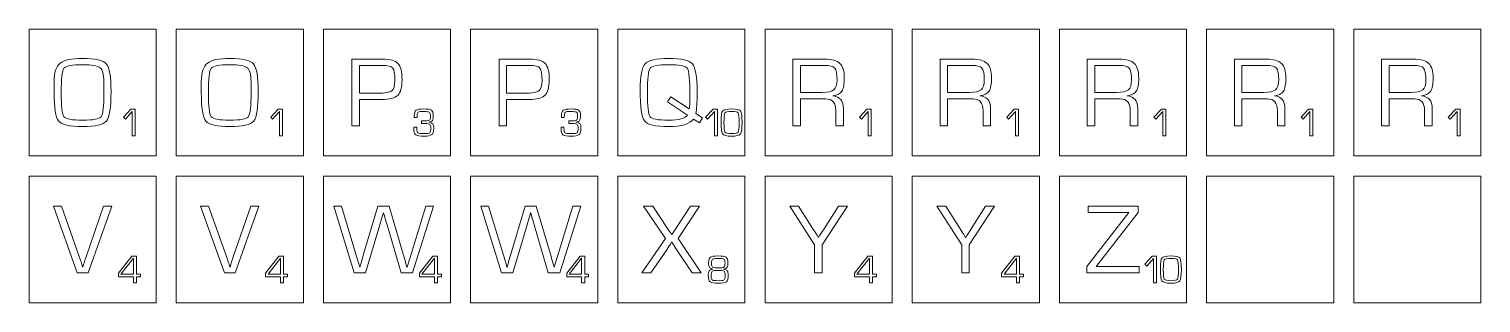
# Model space of a CAD drawing. Header units: millimetres. Extents: x -685 to 207, y -211 to 350.
# Drawn here: x -10 to 207, y -71 to -30 of the extents above; entities that cross this region are included whole.
import ezdxf

# ---------------------------------------------------------------- set-up
doc = ezdxf.new("R2010")
doc.units = ezdxf.units.MM
doc.layers.get('0').update_dxf_attribs({"linetype": 'CONTINUOUS', "lineweight": 25, "true_color": 0x000000})
doc.layers.add('letter', color=7, linetype='CONTINUOUS', lineweight=25, true_color=0x000000)
doc.layers.add('score', color=7, linetype='CONTINUOUS', lineweight=25, true_color=0x000000)

msp = doc.modelspace()

# ---------------------------------------------------------------- linework, layer by layer
at = {"lineweight": 5}
for p, q in [((9, -30), (-10, -30)), ((-10, -30), (-10, -49)), ((9, -49), (9, -30)), ((31, -30), (12, -30)), ((12, -30), (12, -49)), ((31, -49), (31, -30)), ((53, -30), (34, -30)), ((34, -30), (34, -49)), ((53, -49), (53, -30)), ((75, -30), (56, -30)), ((56, -30), (56, -49)), ((75, -49), (75, -30)), ((97, -30), (78, -30)), ((78, -30), (78, -49)), ((97, -49), (97, -30)), ((119, -30), (100, -30)), ((100, -30), (100, -49)), ((119, -49), (119, -30)), ((122, -30), (122, -49)), ((141, -30), (122, -30)), ((141, -49), (141, -30)), ((163, -30), (144, -30)), ((144, -30), (144, -49)), ((163, -49), (163, -30)), ((185, -30), (166, -30)), ((166, -30), (166, -49)), ((185, -49), (185, -30)), ((207, -30), (188, -30)), ((188, -30), (188, -49)), ((207, -49), (207, -30)), ((-10, -49), (9, -49)), ((12, -49), (31, -49)), ((34, -49), (53, -49)), ((56, -49), (75, -49)), ((78, -49), (97, -49)), ((100, -49), (119, -49)), ((122, -49), (141, -49)), ((144, -49), (163, -49)), ((166, -49), (185, -49)), ((188, -49), (207, -49)), ((9, -52), (-10, -52)), ((-10, -52), (-10, -71)), ((9, -71), (9, -52)), ((12, -52), (12, -71)), ((31, -52), (12, -52)), ((31, -71), (31, -52)), ((53, -52), (34, -52)), ((34, -52), (34, -71)), ((53, -71), (53, -52)), ((75, -52), (56, -52)), ((56, -52), (56, -71)), ((75, -71), (75, -52)), ((97, -52), (78, -52)), ((78, -52), (78, -71)), ((97, -71), (97, -52)), ((119, -52), (100, -52)), ((100, -52), (100, -71)), ((119, -71), (119, -52)), ((141, -52), (122, -52)), ((122, -52), (122, -71)), ((141, -71), (141, -52)), ((163, -52), (144, -52)), ((144, -52), (144, -71)), ((163, -71), (163, -52)), ((185, -52), (166, -52)), ((166, -52), (166, -71)), ((185, -71), (185, -52)), ((207, -52), (188, -52)), ((188, -52), (188, -71)), ((207, -71), (207, -52)), ((-10, -71), (9, -71)), ((12, -71), (31, -71)), ((34, -71), (53, -71)), ((56, -71), (75, -71)), ((78, -71), (97, -71)), ((100, -71), (119, -71)), ((122, -71), (141, -71)), ((144, -71), (163, -71)), ((166, -71), (185, -71)), ((188, -71), (207, -71))]:
    msp.add_line(p, q, dxfattribs=at)
at = {"layer": 'letter', "lineweight": 5}
for p, q in [((38.25, -44.5), (38.25, -34.5)), ((38.25, -34.5), (42.45, -34.5)), ((42.45, -34.5), (42.83, -34.5)), ((60.25, -44.5), (60.25, -34.5)), ((60.25, -34.5), (64.45, -34.5)), ((64.45, -34.5), (64.83, -34.5)), ((104.15, -44.5), (104.15, -34.5)), ((104.15, -34.5), (108.92, -34.5)), ((126.15, -44.5), (126.15, -34.5)), ((126.15, -34.5), (130.92, -34.5)), ((148.15, -44.5), (148.15, -34.5)), ((148.15, -34.5), (152.92, -34.5)), ((170.15, -44.5), (170.15, -34.5)), ((170.15, -34.5), (174.92, -34.5)), ((192.15, -44.5), (192.15, -34.5)), ((192.15, -34.5), (196.92, -34.5)), ((42.41, -35.45), (39.38, -35.45)), ((39.38, -35.45), (39.38, -39.61)), ((42.84, -35.46), (42.41, -35.45)), ((64.41, -35.45), (61.38, -35.45)), ((61.38, -35.45), (61.38, -39.61)), ((64.84, -35.46), (64.41, -35.45)), ((108.93, -35.45), (105.28, -35.45)), ((105.28, -35.45), (105.28, -39.5)), ((130.93, -35.45), (127.28, -35.45)), ((127.28, -35.45), (127.28, -39.5)), ((152.93, -35.45), (149.28, -35.45)), ((149.28, -35.45), (149.28, -39.5)), ((174.93, -35.45), (171.28, -35.45)), ((171.28, -35.45), (171.28, -39.5)), ((196.93, -35.45), (193.28, -35.45)), ((193.28, -35.45), (193.28, -39.5)), ((-6.26, -38.79), (-6.25, -37.85)), ((-6.26, -39.5), (-6.26, -38.79)), ((1.18, -38.84), (1.18, -37.9)), ((1.18, -39.5), (1.18, -38.84)), ((15.74, -38.79), (15.75, -37.85)), ((15.74, -39.5), (15.74, -38.79)), ((23.18, -38.84), (23.18, -37.9)), ((23.18, -39.5), (23.18, -38.84)), ((39.38, -39.61), (42.05, -39.61)), ((42.26, -40.56), (39.38, -40.56)), ((39.38, -40.56), (39.38, -44.5)), ((42.7, -40.55), (42.26, -40.56)), ((61.38, -39.61), (64.05, -39.61)), ((64.26, -40.56), (61.38, -40.56)), ((61.38, -40.56), (61.38, -44.5)), ((64.7, -40.55), (64.26, -40.56)), ((85.42, -40.92), (85.94, -40.15)), ((88.42, -42.88), (85.42, -40.92)), ((85.94, -40.15), (88.67, -41.96)), ((105.28, -39.5), (108.54, -39.5)), ((108.69, -40.45), (105.28, -40.45)), ((105.28, -40.45), (105.28, -44.5)), ((109.06, -40.45), (108.69, -40.45)), ((110.12, -39.99), (110.12, -40.01)), ((127.28, -39.5), (130.54, -39.5)), ((130.69, -40.45), (127.28, -40.45)), ((127.28, -40.45), (127.28, -44.5)), ((131.06, -40.45), (130.69, -40.45)), ((132.12, -39.99), (132.12, -40.01)), ((149.28, -39.5), (152.54, -39.5)), ((152.69, -40.45), (149.28, -40.45)), ((149.28, -40.45), (149.28, -44.5)), ((153.06, -40.45), (152.69, -40.45)), ((154.12, -39.99), (154.12, -40.01)), ((171.28, -39.5), (174.54, -39.5)), ((174.69, -40.45), (171.28, -40.45)), ((171.28, -40.45), (171.28, -44.5)), ((175.06, -40.45), (174.69, -40.45)), ((176.12, -39.99), (176.12, -40.01)), ((193.28, -39.5), (196.54, -39.5)), ((196.69, -40.45), (193.28, -40.45)), ((193.28, -40.45), (193.28, -44.5)), ((197.06, -40.45), (196.69, -40.45)), ((198.12, -39.99), (198.12, -40.01)), ((89.67, -42.62), (90.67, -43.28)), ((90.67, -43.28), (90.21, -44.05)), ((110.58, -44.5), (110.58, -42.2)), ((111.71, -41.94), (111.71, -44.5)), ((132.58, -44.5), (132.58, -42.2)), ((133.71, -41.94), (133.71, -44.5)), ((154.58, -44.5), (154.58, -42.2)), ((155.71, -41.94), (155.71, -44.5)), ((176.58, -44.5), (176.58, -42.2)), ((177.71, -41.94), (177.71, -44.5)), ((198.58, -44.5), (198.58, -42.2)), ((199.71, -41.94), (199.71, -44.5)), ((39.38, -44.5), (38.25, -44.5)), ((61.38, -44.5), (60.25, -44.5)), ((90.21, -44.05), (89.31, -43.47)), ((105.28, -44.5), (104.15, -44.5)), ((111.71, -44.5), (110.58, -44.5)), ((127.28, -44.5), (126.15, -44.5)), ((133.71, -44.5), (132.58, -44.5)), ((149.28, -44.5), (148.15, -44.5)), ((155.71, -44.5), (154.58, -44.5)), ((171.28, -44.5), (170.15, -44.5)), ((177.71, -44.5), (176.58, -44.5)), ((193.28, -44.5), (192.15, -44.5)), ((199.71, -44.5), (198.58, -44.5)), ((-2.79, -66.5), (-6.36, -56.5)), ((-6.36, -56.5), (-5.16, -56.5)), ((-5.16, -56.5), (-2.49, -64.05)), ((-1.47, -64.07), (1.15, -56.5)), ((2.36, -56.5), (-1.18, -66.5)), ((1.15, -56.5), (2.36, -56.5)), ((19.21, -66.5), (15.64, -56.5)), ((15.64, -56.5), (16.84, -56.5)), ((16.84, -56.5), (19.51, -64.05)), ((20.53, -64.07), (23.15, -56.5)), ((24.36, -56.5), (20.82, -66.5)), ((23.15, -56.5), (24.36, -56.5)), ((38.6, -66.5), (35.53, -56.5)), ((35.53, -56.5), (36.69, -56.5)), ((36.69, -56.5), (38.85, -63.69)), ((40.01, -63.69), (42.14, -56.5)), ((42.14, -56.5), (43.81, -56.5)), ((42.7, -58.4), (42.43, -59.31)), ((42.83, -57.95), (42.7, -58.4)), ((42.96, -57.5), (42.83, -57.95)), ((42.98, -57.5), (42.96, -57.5)), ((43.11, -57.95), (42.98, -57.5)), ((43.5, -59.3), (43.23, -58.4)), ((43.81, -56.5), (45.92, -63.7)), ((47.09, -63.67), (49.29, -56.5)), ((50.47, -56.5), (47.32, -66.5)), ((49.29, -56.5), (50.47, -56.5)), ((60.6, -66.5), (57.53, -56.5)), ((57.53, -56.5), (58.69, -56.5)), ((58.69, -56.5), (60.85, -63.69)), ((62.01, -63.69), (64.14, -56.5)), ((64.14, -56.5), (65.81, -56.5)), ((64.7, -58.4), (64.43, -59.31)), ((64.83, -57.95), (64.7, -58.4)), ((64.96, -57.5), (64.83, -57.95)), ((64.98, -57.5), (64.96, -57.5)), ((65.11, -57.95), (64.98, -57.5)), ((65.5, -59.3), (65.23, -58.4)), ((65.81, -56.5), (67.92, -63.7)), ((69.09, -63.67), (71.29, -56.5)), ((72.47, -56.5), (69.32, -66.5)), ((71.29, -56.5), (72.47, -56.5)), ((85.14, -61.33), (81.85, -56.5)), ((81.85, -56.5), (83.22, -56.5)), ((83.22, -56.5), (85.44, -59.83)), ((86.67, -59.85), (88.86, -56.5)), ((90.19, -56.5), (87, -61.33)), ((88.86, -56.5), (90.19, -56.5)), ((107.39, -62.32), (103.7, -56.5)), ((103.7, -56.5), (105.01, -56.5)), ((105.01, -56.5), (107.16, -59.88)), ((112.3, -56.5), (108.52, -62.32)), ((108.82, -59.88), (110.96, -56.5)), ((110.96, -56.5), (112.3, -56.5)), ((129.39, -62.32), (125.7, -56.5)), ((125.7, -56.5), (127.01, -56.5)), ((127.01, -56.5), (129.16, -59.88)), ((134.3, -56.5), (130.52, -62.32)), ((130.82, -59.88), (132.96, -56.5)), ((132.96, -56.5), (134.3, -56.5)), ((148.1, -65.53), (154.38, -57.47)), ((148.28, -57.45), (148.28, -56.5)), ((148.28, -56.5), (155.77, -56.5)), ((154.38, -57.45), (148.28, -57.45)), ((155.77, -57.45), (149.48, -65.53)), ((154.38, -57.47), (154.38, -57.45)), ((155.77, -56.5), (155.77, -57.45)), ((42.43, -59.31), (40.29, -66.5)), ((45.6, -66.5), (43.5, -59.3)), ((64.43, -59.31), (62.29, -66.5)), ((67.6, -66.5), (65.5, -59.3)), ((85.44, -59.83), (85.74, -60.3)), ((85.9, -60.54), (86.04, -60.77)), ((86.07, -60.77), (86.22, -60.54)), ((86.37, -60.31), (86.67, -59.85)), ((107.16, -59.88), (107.57, -60.53)), ((108.2, -60.85), (108.4, -60.53)), ((108.4, -60.53), (108.82, -59.88)), ((129.16, -59.88), (129.57, -60.53)), ((130.2, -60.85), (130.4, -60.53)), ((130.4, -60.53), (130.82, -59.88)), ((81.57, -66.5), (85.14, -61.33)), ((85.68, -62.46), (85.3, -63.02)), ((86.04, -61.9), (85.87, -62.18)), ((86.04, -60.77), (86.07, -60.77)), ((86.07, -61.9), (86.04, -61.9)), ((86.25, -62.18), (86.07, -61.9)), ((86.78, -63), (86.42, -62.45)), ((87, -61.33), (90.43, -66.5)), ((107.39, -66.5), (107.39, -62.32)), ((107.78, -60.85), (107.97, -61.18)), ((107.97, -61.18), (108, -61.18)), ((108, -61.18), (108.2, -60.85)), ((108.52, -62.32), (108.52, -66.5)), ((129.39, -66.5), (129.39, -62.32)), ((129.78, -60.85), (129.97, -61.18)), ((129.97, -61.18), (130, -61.18)), ((130, -61.18), (130.2, -60.85)), ((130.52, -62.32), (130.52, -66.5)), ((-2.49, -64.05), (-2.23, -64.82)), ((19.51, -64.05), (19.77, -64.82)), ((38.85, -63.69), (39.14, -64.66)), ((39.59, -65.14), (39.73, -64.66)), ((39.73, -64.66), (40.01, -63.69)), ((45.92, -63.7), (46.2, -64.66)), ((46.2, -64.66), (46.33, -65.15)), ((46.64, -65.14), (46.79, -64.65)), ((46.79, -64.65), (47.09, -63.67)), ((60.85, -63.69), (61.14, -64.66)), ((61.59, -65.14), (61.73, -64.66)), ((61.73, -64.66), (62.01, -63.69)), ((67.92, -63.7), (68.2, -64.66)), ((68.2, -64.66), (68.33, -65.15)), ((68.64, -65.14), (68.79, -64.65)), ((68.79, -64.65), (69.09, -63.67)), ((85.3, -63.02), (82.95, -66.5)), ((89.1, -66.5), (86.78, -63)), ((-1.18, -66.5), (-2.79, -66.5)), ((-1.99, -65.59), (-1.96, -65.59)), ((20.82, -66.5), (19.21, -66.5)), ((20.01, -65.59), (20.04, -65.59)), ((40.29, -66.5), (38.6, -66.5)), ((39.29, -65.14), (39.42, -65.64)), ((39.42, -65.64), (39.45, -65.64)), ((39.45, -65.64), (39.59, -65.14)), ((47.32, -66.5), (45.6, -66.5)), ((46.33, -65.15), (46.47, -65.64)), ((46.47, -65.64), (46.49, -65.64)), ((46.49, -65.64), (46.64, -65.14)), ((62.29, -66.5), (60.6, -66.5)), ((61.29, -65.14), (61.42, -65.64)), ((61.42, -65.64), (61.45, -65.64)), ((61.45, -65.64), (61.59, -65.14)), ((69.32, -66.5), (67.6, -66.5)), ((68.33, -65.15), (68.47, -65.64)), ((68.47, -65.64), (68.49, -65.64)), ((68.49, -65.64), (68.64, -65.14)), ((82.95, -66.5), (81.57, -66.5)), ((90.43, -66.5), (89.1, -66.5)), ((108.52, -66.5), (107.39, -66.5)), ((130.52, -66.5), (129.39, -66.5)), ((148.1, -66.5), (148.1, -65.53)), ((155.9, -66.5), (148.1, -66.5)), ((149.48, -65.53), (149.48, -65.55)), ((149.48, -65.55), (155.9, -65.55)), ((155.9, -65.55), (155.9, -66.5))]:
    msp.add_line(p, q, dxfattribs=at)
for points in [[(-5.35, -35.13), (-4.75, -34.64), (-3.63, -34.4), (-2, -34.4)], [(-2, -34.4), (-0.11, -34.4), (1.08, -34.67), (1.55, -35.23)], [(16.65, -35.13), (17.25, -34.64), (18.37, -34.4), (20, -34.4)], [(20, -34.4), (21.89, -34.4), (23.08, -34.67), (23.55, -35.23)], [(42.83, -34.5), (43.96, -34.5), (44.73, -34.72), (45.14, -35.15)], [(64.83, -34.5), (65.96, -34.5), (66.73, -34.72), (67.14, -35.15)], [(82.07, -35.21), (82.57, -34.67), (83.74, -34.4), (85.6, -34.4)], [(85.6, -34.4), (87.49, -34.4), (88.67, -34.67), (89.14, -35.23)], [(108.92, -34.5), (109.99, -34.5), (110.75, -34.71), (111.19, -35.14)], [(130.92, -34.5), (131.99, -34.5), (132.75, -34.71), (133.19, -35.14)], [(152.92, -34.5), (153.99, -34.5), (154.75, -34.71), (155.19, -35.14)], [(174.92, -34.5), (175.99, -34.5), (176.75, -34.71), (177.19, -35.14)], [(196.92, -34.5), (197.99, -34.5), (198.75, -34.71), (199.19, -35.14)], [(-6.25, -37.85), (-6.25, -36.52), (-5.95, -35.61), (-5.35, -35.13)], [(-4.78, -35.88), (-5.05, -36.23), (-5.18, -37.44), (-5.18, -39.5)], [(-2, -35.35), (-3.59, -35.35), (-4.51, -35.53), (-4.78, -35.88)], [(0.62, -35.8), (0.25, -35.5), (-0.63, -35.35), (-2, -35.35)], [(1.18, -37.9), (1.18, -36.8), (0.99, -36.09), (0.62, -35.8)], [(1.55, -35.23), (2.02, -35.78), (2.26, -37.16), (2.26, -39.36)], [(15.75, -37.85), (15.75, -36.52), (16.05, -35.61), (16.65, -35.13)], [(17.22, -35.88), (16.95, -36.23), (16.82, -37.44), (16.82, -39.5)], [(20, -35.35), (18.41, -35.35), (17.49, -35.53), (17.22, -35.88)], [(22.62, -35.8), (22.25, -35.5), (21.37, -35.35), (20, -35.35)], [(23.18, -37.9), (23.18, -36.8), (22.99, -36.09), (22.62, -35.8)], [(23.55, -35.23), (24.02, -35.78), (24.26, -37.16), (24.26, -39.36)], [(44.36, -35.84), (44.14, -35.59), (43.64, -35.46), (42.84, -35.46)], [(44.67, -37.68), (44.67, -36.71), (44.57, -36.1), (44.36, -35.84)], [(45.14, -35.15), (45.55, -35.59), (45.75, -36.4), (45.75, -37.59)], [(66.36, -35.84), (66.14, -35.59), (65.64, -35.46), (64.84, -35.46)], [(66.67, -37.68), (66.67, -36.71), (66.57, -36.1), (66.36, -35.84)], [(67.14, -35.15), (67.55, -35.59), (67.75, -36.4), (67.75, -37.59)], [(81.33, -39.09), (81.33, -37.05), (81.58, -35.76), (82.07, -35.21)], [(82.81, -35.88), (82.54, -36.23), (82.41, -37.44), (82.41, -39.5)], [(85.59, -35.35), (84.01, -35.35), (83.08, -35.53), (82.81, -35.88)], [(88.41, -35.9), (88.16, -35.53), (87.22, -35.35), (85.59, -35.35)], [(88.78, -40.07), (88.78, -37.66), (88.65, -36.27), (88.41, -35.9)], [(89.14, -35.23), (89.62, -35.78), (89.85, -37.16), (89.85, -39.36)], [(110.42, -35.86), (110.19, -35.59), (109.69, -35.45), (108.93, -35.45)], [(110.77, -37.63), (110.77, -36.72), (110.65, -36.14), (110.42, -35.86)], [(111.19, -35.14), (111.63, -35.56), (111.85, -36.3), (111.85, -37.35)], [(132.42, -35.86), (132.19, -35.59), (131.69, -35.45), (130.93, -35.45)], [(132.77, -37.63), (132.77, -36.72), (132.65, -36.14), (132.42, -35.86)], [(133.19, -35.14), (133.63, -35.56), (133.85, -36.3), (133.85, -37.35)], [(154.42, -35.86), (154.19, -35.59), (153.69, -35.45), (152.93, -35.45)], [(154.77, -37.63), (154.77, -36.72), (154.65, -36.14), (154.42, -35.86)], [(155.19, -35.14), (155.63, -35.56), (155.85, -36.3), (155.85, -37.35)], [(176.42, -35.86), (176.19, -35.59), (175.69, -35.45), (174.93, -35.45)], [(176.77, -37.63), (176.77, -36.72), (176.65, -36.14), (176.42, -35.86)], [(177.19, -35.14), (177.63, -35.56), (177.85, -36.3), (177.85, -37.35)], [(198.42, -35.86), (198.19, -35.59), (197.69, -35.45), (196.93, -35.45)], [(198.77, -37.63), (198.77, -36.72), (198.65, -36.14), (198.42, -35.86)], [(199.19, -35.14), (199.63, -35.56), (199.85, -36.3), (199.85, -37.35)], [(44.2, -39.26), (44.52, -39.03), (44.67, -38.5), (44.67, -37.68)], [(45.75, -37.59), (45.75, -38.73), (45.54, -39.51), (45.11, -39.93)], [(66.2, -39.26), (66.52, -39.03), (66.67, -38.5), (66.67, -37.68)], [(67.75, -37.59), (67.75, -38.73), (67.54, -39.51), (67.11, -39.93)], [(110.3, -39.1), (110.61, -38.84), (110.77, -38.35), (110.77, -37.63)], [(111.85, -37.35), (111.85, -38.27), (111.73, -38.92), (111.49, -39.28)], [(132.3, -39.1), (132.61, -38.84), (132.77, -38.35), (132.77, -37.63)], [(133.85, -37.35), (133.85, -38.27), (133.73, -38.92), (133.49, -39.28)], [(154.3, -39.1), (154.61, -38.84), (154.77, -38.35), (154.77, -37.63)], [(155.85, -37.35), (155.85, -38.27), (155.73, -38.92), (155.49, -39.28)], [(176.3, -39.1), (176.61, -38.84), (176.77, -38.35), (176.77, -37.63)], [(177.85, -37.35), (177.85, -38.27), (177.73, -38.92), (177.49, -39.28)], [(198.3, -39.1), (198.61, -38.84), (198.77, -38.35), (198.77, -37.63)], [(199.85, -37.35), (199.85, -38.27), (199.73, -38.92), (199.49, -39.28)], [(-5.57, -43.77), (-6.03, -43.22), (-6.26, -41.8), (-6.26, -39.5)], [(-5.18, -39.5), (-5.18, -41.56), (-5.05, -42.77), (-4.78, -43.12)], [(0.78, -43.12), (1.05, -42.77), (1.18, -41.56), (1.18, -39.5)], [(2.26, -39.36), (2.26, -41.74), (2.03, -43.21), (1.58, -43.77)], [(16.43, -43.77), (15.97, -43.22), (15.74, -41.8), (15.74, -39.5)], [(16.82, -39.5), (16.82, -41.56), (16.95, -42.77), (17.22, -43.12)], [(22.78, -43.12), (23.05, -42.77), (23.18, -41.56), (23.18, -39.5)], [(24.26, -39.36), (24.26, -41.74), (24.03, -43.21), (23.58, -43.77)], [(42.05, -39.61), (43.17, -39.61), (43.89, -39.49), (44.2, -39.26)], [(45.11, -39.93), (44.68, -40.34), (43.88, -40.55), (42.7, -40.55)], [(64.05, -39.61), (65.17, -39.61), (65.89, -39.49), (66.2, -39.26)], [(67.11, -39.93), (66.68, -40.34), (65.88, -40.55), (64.7, -40.55)], [(81.98, -43.76), (81.55, -43.2), (81.33, -41.65), (81.33, -39.09)], [(82.41, -39.5), (82.41, -41.56), (82.54, -42.77), (82.81, -43.12)], [(88.67, -41.96), (88.74, -41.6), (88.78, -40.97), (88.78, -40.07)], [(89.85, -39.36), (89.85, -41.02), (89.79, -42.1), (89.67, -42.62)], [(108.54, -39.5), (109.4, -39.5), (109.99, -39.37), (110.3, -39.1)], [(110.58, -42.2), (110.58, -41.03), (110.07, -40.45), (109.06, -40.45)], [(111.49, -39.28), (111.25, -39.64), (110.79, -39.88), (110.12, -39.99)], [(110.12, -40.01), (111.18, -40.09), (111.71, -40.73), (111.71, -41.94)], [(130.54, -39.5), (131.4, -39.5), (131.99, -39.37), (132.3, -39.1)], [(132.58, -42.2), (132.58, -41.03), (132.07, -40.45), (131.06, -40.45)], [(133.49, -39.28), (133.25, -39.64), (132.79, -39.88), (132.12, -39.99)], [(132.12, -40.01), (133.18, -40.09), (133.71, -40.73), (133.71, -41.94)], [(152.54, -39.5), (153.4, -39.5), (153.99, -39.37), (154.3, -39.1)], [(154.58, -42.2), (154.58, -41.03), (154.07, -40.45), (153.06, -40.45)], [(155.49, -39.28), (155.25, -39.64), (154.79, -39.88), (154.12, -39.99)], [(154.12, -40.01), (155.18, -40.09), (155.71, -40.73), (155.71, -41.94)], [(174.54, -39.5), (175.4, -39.5), (175.99, -39.37), (176.3, -39.1)], [(176.58, -42.2), (176.58, -41.03), (176.07, -40.45), (175.06, -40.45)], [(177.49, -39.28), (177.25, -39.64), (176.79, -39.88), (176.12, -39.99)], [(176.12, -40.01), (177.18, -40.09), (177.71, -40.73), (177.71, -41.94)], [(196.54, -39.5), (197.4, -39.5), (197.99, -39.37), (198.3, -39.1)], [(198.58, -42.2), (198.58, -41.03), (198.07, -40.45), (197.06, -40.45)], [(199.49, -39.28), (199.25, -39.64), (198.79, -39.88), (198.12, -39.99)], [(198.12, -40.01), (199.18, -40.09), (199.71, -40.73), (199.71, -41.94)], [(-4.78, -43.12), (-4.51, -43.47), (-3.59, -43.65), (-2, -43.65)], [(-2, -43.65), (-0.42, -43.65), (0.51, -43.47), (0.78, -43.12)], [(17.22, -43.12), (17.49, -43.47), (18.41, -43.65), (20, -43.65)], [(20, -43.65), (21.58, -43.65), (22.51, -43.47), (22.78, -43.12)], [(82.81, -43.12), (83.08, -43.47), (84, -43.65), (85.58, -43.65)], [(85.58, -43.65), (87.14, -43.65), (88.09, -43.39), (88.42, -42.88)], [(-2, -44.6), (-3.92, -44.6), (-5.11, -44.33), (-5.57, -43.77)], [(1.58, -43.77), (1.12, -44.32), (-0.07, -44.6), (-2, -44.6)], [(20, -44.6), (18.08, -44.6), (16.89, -44.33), (16.43, -43.77)], [(23.58, -43.77), (23.12, -44.32), (21.93, -44.6), (20, -44.6)], [(85.6, -44.6), (83.62, -44.6), (82.41, -44.32), (81.98, -43.76)], [(89.31, -43.47), (88.77, -44.22), (87.54, -44.6), (85.6, -44.6)], [(43.23, -58.4), (43.22, -58.35), (43.18, -58.2), (43.11, -57.95)], [(65.23, -58.4), (65.22, -58.35), (65.18, -58.2), (65.11, -57.95)], [(85.74, -60.3), (85.78, -60.36), (85.83, -60.44), (85.9, -60.54)], [(86.22, -60.54), (86.3, -60.41), (86.35, -60.33), (86.37, -60.31)], [(107.57, -60.53), (107.63, -60.61), (107.69, -60.71), (107.78, -60.85)], [(129.57, -60.53), (129.63, -60.61), (129.69, -60.71), (129.78, -60.85)], [(85.87, -62.18), (85.77, -62.33), (85.71, -62.42), (85.68, -62.46)], [(86.42, -62.45), (86.4, -62.42), (86.34, -62.33), (86.25, -62.18)], [(-2.23, -64.82), (-2.13, -65.12), (-2.05, -65.38), (-1.99, -65.59)], [(-1.96, -65.59), (-1.81, -65.1), (-1.65, -64.59), (-1.47, -64.07)], [(19.77, -64.82), (19.87, -65.12), (19.95, -65.38), (20.01, -65.59)], [(20.04, -65.59), (20.19, -65.1), (20.35, -64.59), (20.53, -64.07)], [(39.14, -64.66), (39.16, -64.74), (39.21, -64.9), (39.29, -65.14)], [(61.14, -64.66), (61.16, -64.74), (61.21, -64.9), (61.29, -65.14)]]:
    msp.add_open_spline(points, degree=3, dxfattribs=at)
at = {"layer": 'score', "lineweight": 5}
for p, q in [((4.12, -43.2), (5.23, -42)), ((4.41, -43.47), (4.12, -43.2)), ((5.43, -42.34), (4.41, -43.47)), ((5.23, -42), (5.88, -42)), ((5.43, -46), (5.43, -42.34)), ((5.88, -42), (5.88, -46)), ((26.12, -43.2), (27.23, -42)), ((26.41, -43.47), (26.12, -43.2)), ((27.43, -42.34), (26.41, -43.47)), ((27.23, -42), (27.88, -42)), ((27.43, -46), (27.43, -42.34)), ((27.88, -42), (27.88, -46)), ((47.57, -43.23), (47.58, -43.07)), ((48, -43.23), (47.57, -43.23)), ((48, -43.05), (48, -43.23)), ((69.57, -43.23), (69.58, -43.07)), ((70, -43.23), (69.57, -43.23)), ((70, -43.05), (70, -43.23)), ((91.12, -43.2), (92.23, -42)), ((91.41, -43.47), (91.12, -43.2)), ((92.43, -42.34), (91.41, -43.47)), ((92.23, -42), (92.88, -42)), ((92.43, -46), (92.43, -42.34)), ((92.88, -42), (92.88, -46)), ((114.12, -43.2), (115.23, -42)), ((114.41, -43.47), (114.12, -43.2)), ((115.43, -42.34), (114.41, -43.47)), ((115.23, -42), (115.88, -42)), ((115.43, -46), (115.43, -42.34)), ((115.88, -42), (115.88, -46)), ((136.12, -43.2), (137.23, -42)), ((136.41, -43.47), (136.12, -43.2)), ((137.43, -42.34), (136.41, -43.47)), ((137.23, -42), (137.88, -42)), ((137.43, -46), (137.43, -42.34)), ((137.88, -42), (137.88, -46)), ((158.12, -43.2), (159.23, -42)), ((158.41, -43.47), (158.12, -43.2)), ((159.43, -42.34), (158.41, -43.47)), ((159.23, -42), (159.88, -42)), ((159.43, -46), (159.43, -42.34)), ((159.88, -42), (159.88, -46)), ((180.12, -43.2), (181.23, -42)), ((180.41, -43.47), (180.12, -43.2)), ((181.43, -42.34), (180.41, -43.47)), ((181.23, -42), (181.88, -42)), ((181.43, -46), (181.43, -42.34)), ((181.88, -42), (181.88, -46)), ((202.12, -43.2), (203.23, -42)), ((202.41, -43.47), (202.12, -43.2)), ((203.43, -42.34), (202.41, -43.47)), ((203.23, -42), (203.88, -42)), ((203.43, -46), (203.43, -42.34)), ((203.88, -42), (203.88, -46)), ((47.51, -44.94), (47.51, -44.7)), ((47.51, -44.7), (47.95, -44.7)), ((47.95, -44.7), (47.95, -44.93)), ((48.66, -44.15), (48.66, -43.76)), ((48.66, -43.76), (48.82, -43.76)), ((48.83, -44.15), (48.66, -44.15)), ((49.22, -44.15), (48.83, -44.15)), ((49.74, -43.93), (49.74, -43.95)), ((69.51, -44.94), (69.51, -44.7)), ((69.51, -44.7), (69.95, -44.7)), ((69.95, -44.7), (69.95, -44.93)), ((70.66, -44.15), (70.66, -43.76)), ((70.66, -43.76), (70.82, -43.76)), ((70.83, -44.15), (70.66, -44.15)), ((71.22, -44.15), (70.83, -44.15)), ((71.74, -43.93), (71.74, -43.95)), ((5.88, -46), (5.43, -46)), ((27.88, -46), (27.43, -46)), ((92.88, -46), (92.43, -46)), ((115.88, -46), (115.43, -46)), ((137.88, -46), (137.43, -46)), ((159.88, -46), (159.43, -46)), ((181.88, -46), (181.43, -46)), ((203.88, -46), (203.43, -46)), ((3.36, -66.55), (5.35, -64)), ((5.59, -64.29), (3.73, -66.7)), ((5.35, -64), (6.05, -64)), ((5.59, -66.7), (5.59, -64.29)), ((5.59, -64.29), (5.59, -64.29)), ((6.05, -64), (6.05, -66.7)), ((25.36, -66.55), (27.35, -64)), ((27.59, -64.29), (25.73, -66.7)), ((27.35, -64), (28.05, -64)), ((27.59, -66.7), (27.59, -64.29)), ((27.59, -64.29), (27.59, -64.29)), ((28.05, -64), (28.05, -66.7)), ((48.36, -66.55), (50.35, -64)), ((50.59, -64.29), (48.73, -66.7)), ((50.35, -64), (51.05, -64)), ((50.59, -66.7), (50.59, -64.29)), ((50.59, -64.29), (50.59, -64.29)), ((51.05, -64), (51.05, -66.7)), ((70.36, -66.55), (72.35, -64)), ((72.59, -64.29), (70.73, -66.7)), ((72.35, -64), (73.05, -64)), ((72.59, -66.7), (72.59, -64.29)), ((72.59, -64.29), (72.59, -64.29)), ((73.05, -64), (73.05, -66.7)), ((113.36, -66.55), (115.35, -64)), ((115.59, -64.29), (113.73, -66.7)), ((115.35, -64), (116.05, -64)), ((115.59, -66.7), (115.59, -64.29)), ((115.59, -64.29), (115.59, -64.29)), ((116.05, -64), (116.05, -66.7)), ((135.36, -66.55), (137.35, -64)), ((137.59, -64.29), (135.73, -66.7)), ((137.35, -64), (138.05, -64)), ((137.59, -66.7), (137.59, -64.29)), ((137.59, -64.29), (137.59, -64.29)), ((138.05, -64), (138.05, -66.7)), ((156.78, -65.2), (157.88, -64)), ((158.08, -64.34), (157.06, -65.47)), ((157.88, -64), (158.53, -64)), ((158.08, -68), (158.08, -64.34)), ((158.53, -64), (158.53, -68)), ((3.36, -67.08), (3.36, -66.55)), ((5.59, -67.08), (3.36, -67.08)), ((3.73, -66.7), (5.59, -66.7)), ((5.59, -68), (5.59, -67.08)), ((6.05, -66.7), (6.64, -66.7)), ((6.64, -67.08), (6.05, -67.08)), ((6.05, -67.08), (6.05, -68)), ((6.64, -66.7), (6.64, -67.08)), ((25.36, -67.08), (25.36, -66.55)), ((27.59, -67.08), (25.36, -67.08)), ((25.73, -66.7), (27.59, -66.7)), ((27.59, -68), (27.59, -67.08)), ((28.05, -66.7), (28.64, -66.7)), ((28.64, -67.08), (28.05, -67.08)), ((28.05, -67.08), (28.05, -68)), ((28.64, -66.7), (28.64, -67.08)), ((48.36, -67.08), (48.36, -66.55)), ((50.59, -67.08), (48.36, -67.08)), ((48.73, -66.7), (50.59, -66.7)), ((50.59, -68), (50.59, -67.08)), ((51.05, -66.7), (51.64, -66.7)), ((51.64, -67.08), (51.05, -67.08)), ((51.05, -67.08), (51.05, -68)), ((51.64, -66.7), (51.64, -67.08)), ((70.36, -67.08), (70.36, -66.55)), ((72.59, -67.08), (70.36, -67.08)), ((70.73, -66.7), (72.59, -66.7)), ((72.59, -68), (72.59, -67.08)), ((73.05, -66.7), (73.64, -66.7)), ((73.64, -67.08), (73.05, -67.08)), ((73.05, -67.08), (73.05, -68)), ((73.64, -66.7), (73.64, -67.08)), ((92.2, -65.93), (92.2, -65.92)), ((93.81, -65.92), (93.81, -65.93)), ((113.36, -67.08), (113.36, -66.55)), ((115.59, -67.08), (113.36, -67.08)), ((113.73, -66.7), (115.59, -66.7)), ((115.59, -68), (115.59, -67.08)), ((116.05, -66.7), (116.64, -66.7)), ((116.64, -67.08), (116.05, -67.08)), ((116.05, -67.08), (116.05, -68)), ((116.64, -66.7), (116.64, -67.08)), ((135.36, -67.08), (135.36, -66.55)), ((137.59, -67.08), (135.36, -67.08)), ((135.73, -66.7), (137.59, -66.7)), ((137.59, -68), (137.59, -67.08)), ((138.05, -66.7), (138.64, -66.7)), ((138.64, -67.08), (138.05, -67.08)), ((138.05, -67.08), (138.05, -68)), ((138.64, -66.7), (138.64, -67.08)), ((157.06, -65.47), (156.78, -65.2)), ((6.05, -68), (5.59, -68)), ((28.05, -68), (27.59, -68)), ((51.05, -68), (50.59, -68)), ((73.05, -68), (72.59, -68)), ((92.59, -67.65), (93.16, -67.66)), ((93.16, -67.66), (93.53, -67.64)), ((116.05, -68), (115.59, -68)), ((138.05, -68), (137.59, -68)), ((158.53, -68), (158.08, -68))]:
    msp.add_line(p, q, dxfattribs=at)
for points in [[(47.58, -43.07), (47.58, -42.61), (47.67, -42.31), (47.84, -42.17)], [(47.84, -42.17), (48.02, -42.03), (48.4, -41.96), (48.97, -41.96)], [(48.16, -42.45), (48.05, -42.53), (48, -42.73), (48, -43.05)], [(48.96, -42.34), (48.53, -42.34), (48.26, -42.38), (48.16, -42.45)], [(49.83, -42.46), (49.72, -42.38), (49.44, -42.34), (48.96, -42.34)], [(48.97, -41.96), (49.56, -41.96), (49.95, -42.02), (50.13, -42.16)], [(49.81, -43.66), (49.93, -43.59), (49.99, -43.41), (49.99, -43.1)], [(49.99, -43.1), (49.99, -42.75), (49.93, -42.54), (49.83, -42.46)], [(50.13, -42.16), (50.32, -42.29), (50.42, -42.56), (50.42, -42.97)], [(50.42, -42.97), (50.42, -43.32), (50.37, -43.56), (50.28, -43.69)], [(69.58, -43.07), (69.58, -42.61), (69.67, -42.31), (69.84, -42.17)], [(69.84, -42.17), (70.02, -42.03), (70.4, -41.96), (70.97, -41.96)], [(70.16, -42.45), (70.05, -42.53), (70, -42.73), (70, -43.05)], [(70.96, -42.34), (70.53, -42.34), (70.26, -42.38), (70.16, -42.45)], [(71.83, -42.46), (71.72, -42.38), (71.44, -42.34), (70.96, -42.34)], [(70.97, -41.96), (71.56, -41.96), (71.95, -42.02), (72.13, -42.16)], [(71.81, -43.66), (71.93, -43.59), (71.99, -43.41), (71.99, -43.1)], [(71.99, -43.1), (71.99, -42.75), (71.93, -42.54), (71.83, -42.46)], [(72.13, -42.16), (72.32, -42.29), (72.42, -42.56), (72.42, -42.97)], [(72.42, -42.97), (72.42, -43.32), (72.37, -43.56), (72.28, -43.69)], [(93.43, -43.85), (93.43, -42.98), (93.51, -42.44), (93.67, -42.25)], [(93.67, -42.25), (93.83, -42.06), (94.28, -41.96), (95, -41.96)], [(94.01, -42.56), (93.91, -42.7), (93.86, -43.18), (93.86, -44)], [(95, -42.34), (94.44, -42.34), (94.11, -42.41), (94.01, -42.56)], [(95, -41.96), (95.74, -41.96), (96.19, -42.06), (96.34, -42.26)], [(95.99, -42.56), (95.89, -42.41), (95.56, -42.34), (95, -42.34)], [(96.14, -44), (96.14, -43.18), (96.09, -42.7), (95.99, -42.56)], [(96.34, -42.26), (96.49, -42.45), (96.57, -43.04), (96.57, -44)], [(47.8, -45.83), (47.6, -45.69), (47.51, -45.39), (47.51, -44.94)], [(47.95, -44.93), (47.95, -45.27), (48, -45.48), (48.12, -45.55)], [(48.12, -45.55), (48.23, -45.62), (48.56, -45.66), (49.1, -45.66)], [(48.82, -43.76), (49.36, -43.76), (49.69, -43.73), (49.81, -43.66)], [(49.1, -45.66), (49.52, -45.66), (49.78, -45.61), (49.9, -45.52)], [(49.9, -44.28), (49.8, -44.19), (49.57, -44.15), (49.22, -44.15)], [(50.28, -43.69), (50.19, -43.82), (50.01, -43.9), (49.74, -43.93)], [(49.74, -43.95), (50.05, -44), (50.25, -44.08), (50.35, -44.2)], [(50.06, -44.85), (50.06, -44.56), (50.01, -44.37), (49.9, -44.28)], [(49.9, -45.52), (50.01, -45.43), (50.06, -45.21), (50.06, -44.85)], [(50.49, -44.89), (50.49, -45.35), (50.4, -45.66), (50.2, -45.81)], [(50.35, -44.2), (50.44, -44.32), (50.49, -44.55), (50.49, -44.89)], [(69.8, -45.83), (69.6, -45.69), (69.51, -45.39), (69.51, -44.94)], [(69.95, -44.93), (69.95, -45.27), (70, -45.48), (70.12, -45.55)], [(70.12, -45.55), (70.23, -45.62), (70.56, -45.66), (71.1, -45.66)], [(70.82, -43.76), (71.36, -43.76), (71.69, -43.73), (71.81, -43.66)], [(71.1, -45.66), (71.52, -45.66), (71.78, -45.61), (71.9, -45.52)], [(71.9, -44.28), (71.8, -44.19), (71.57, -44.15), (71.22, -44.15)], [(72.28, -43.69), (72.19, -43.82), (72.01, -43.9), (71.74, -43.93)], [(71.74, -43.95), (72.05, -44), (72.25, -44.08), (72.35, -44.2)], [(72.06, -44.85), (72.06, -44.56), (72.01, -44.37), (71.9, -44.28)], [(71.9, -45.52), (72.01, -45.43), (72.06, -45.21), (72.06, -44.85)], [(72.49, -44.89), (72.49, -45.35), (72.4, -45.66), (72.2, -45.81)], [(72.35, -44.2), (72.44, -44.32), (72.49, -44.55), (72.49, -44.89)], [(93.65, -45.67), (93.5, -45.47), (93.43, -44.87), (93.43, -43.85)], [(93.86, -44), (93.86, -44.82), (93.91, -45.3), (94.01, -45.44)], [(94.01, -45.44), (94.11, -45.59), (94.44, -45.66), (95, -45.66)], [(95, -45.66), (95.56, -45.66), (95.89, -45.59), (95.99, -45.44)], [(95.99, -45.44), (96.09, -45.3), (96.14, -44.82), (96.14, -44)], [(96.57, -44), (96.57, -44.92), (96.5, -45.47), (96.35, -45.67)], [(49.04, -46.04), (48.41, -46.04), (48, -45.97), (47.8, -45.83)], [(50.2, -45.81), (50.01, -45.96), (49.62, -46.04), (49.04, -46.04)], [(71.04, -46.04), (70.41, -46.04), (70, -45.97), (69.8, -45.83)], [(72.2, -45.81), (72.01, -45.96), (71.62, -46.04), (71.04, -46.04)], [(95, -46.04), (94.28, -46.04), (93.83, -45.92), (93.65, -45.67)], [(96.35, -45.67), (96.17, -45.92), (95.72, -46.04), (95, -46.04)], [(91.56, -64.99), (91.56, -64.57), (91.65, -64.29), (91.83, -64.16)], [(91.68, -65.65), (91.6, -65.54), (91.56, -65.31), (91.56, -64.99)], [(91.83, -64.16), (92.01, -64.02), (92.39, -63.96), (92.96, -63.96)], [(92.14, -64.45), (92.04, -64.52), (91.99, -64.72), (91.99, -65.05)], [(91.99, -65.05), (91.99, -65.37), (92.05, -65.57), (92.17, -65.64)], [(92.97, -64.34), (92.51, -64.34), (92.23, -64.38), (92.14, -64.45)], [(92.96, -63.96), (93.59, -63.96), (94, -64.02), (94.18, -64.15)], [(93.85, -64.44), (93.74, -64.37), (93.45, -64.34), (92.97, -64.34)], [(94.02, -64.99), (94.02, -64.69), (93.96, -64.51), (93.85, -64.44)], [(93.87, -65.61), (93.97, -65.52), (94.02, -65.32), (94.02, -64.99)], [(94.18, -64.15), (94.36, -64.28), (94.45, -64.57), (94.45, -65.02)], [(94.45, -65.02), (94.45, -65.33), (94.41, -65.54), (94.32, -65.66)], [(159.09, -65.85), (159.09, -64.98), (159.17, -64.44), (159.33, -64.25)], [(159.33, -64.25), (159.49, -64.06), (159.93, -63.96), (160.66, -63.96)], [(159.67, -64.56), (159.57, -64.7), (159.52, -65.18), (159.52, -66)], [(160.66, -64.34), (160.09, -64.34), (159.77, -64.41), (159.67, -64.56)], [(160.66, -63.96), (161.4, -63.96), (161.84, -64.06), (161.99, -64.26)], [(161.64, -64.56), (161.55, -64.41), (161.22, -64.34), (160.66, -64.34)], [(161.79, -66), (161.79, -65.18), (161.74, -64.7), (161.64, -64.56)], [(161.99, -64.26), (162.15, -64.45), (162.22, -65.04), (162.22, -66)], [(91.51, -66.91), (91.51, -66.56), (91.55, -66.32), (91.64, -66.19)], [(91.79, -67.83), (91.6, -67.69), (91.51, -67.38), (91.51, -66.91)], [(91.64, -66.19), (91.73, -66.07), (91.91, -65.98), (92.2, -65.93)], [(92.2, -65.92), (91.94, -65.86), (91.76, -65.77), (91.68, -65.65)], [(92.11, -66.25), (91.99, -66.33), (91.94, -66.54), (91.94, -66.88)], [(91.94, -66.88), (91.94, -67.2), (91.98, -67.4), (92.06, -67.5)], [(92.97, -66.13), (92.51, -66.13), (92.22, -66.17), (92.11, -66.25)], [(92.17, -65.64), (92.29, -65.71), (92.63, -65.75), (93.17, -65.75)], [(93.87, -66.25), (93.74, -66.17), (93.44, -66.13), (92.97, -66.13)], [(93.17, -65.75), (93.53, -65.75), (93.77, -65.7), (93.87, -65.61)], [(94.32, -65.66), (94.24, -65.78), (94.07, -65.87), (93.81, -65.92)], [(93.81, -65.93), (94.09, -65.99), (94.28, -66.08), (94.36, -66.19)], [(94.06, -66.82), (94.06, -66.52), (94, -66.33), (93.87, -66.25)], [(93.96, -67.44), (94.03, -67.33), (94.06, -67.12), (94.06, -66.82)], [(94.49, -66.85), (94.49, -67.34), (94.4, -67.66), (94.22, -67.81)], [(94.36, -66.19), (94.45, -66.31), (94.49, -66.53), (94.49, -66.85)], [(159.3, -67.67), (159.16, -67.47), (159.09, -66.87), (159.09, -65.85)], [(159.52, -66), (159.52, -66.82), (159.57, -67.3), (159.67, -67.44)], [(161.64, -67.44), (161.74, -67.3), (161.79, -66.82), (161.79, -66)], [(162.22, -66), (162.22, -66.92), (162.15, -67.47), (162.01, -67.67)], [(93.05, -68.04), (92.4, -68.04), (91.98, -67.97), (91.79, -67.83)], [(92.06, -67.5), (92.15, -67.6), (92.32, -67.65), (92.59, -67.65)], [(94.22, -67.81), (94.03, -67.97), (93.65, -68.04), (93.05, -68.04)], [(93.53, -67.64), (93.75, -67.61), (93.89, -67.54), (93.96, -67.44)], [(160.66, -68.04), (159.94, -68.04), (159.49, -67.92), (159.3, -67.67)], [(159.67, -67.44), (159.77, -67.59), (160.09, -67.66), (160.66, -67.66)], [(160.66, -67.66), (161.22, -67.66), (161.55, -67.59), (161.64, -67.44)], [(162.01, -67.67), (161.82, -67.92), (161.37, -68.04), (160.66, -68.04)]]:
    msp.add_open_spline(points, degree=3, dxfattribs=at)

doc.saveas('drawing.dxf')
